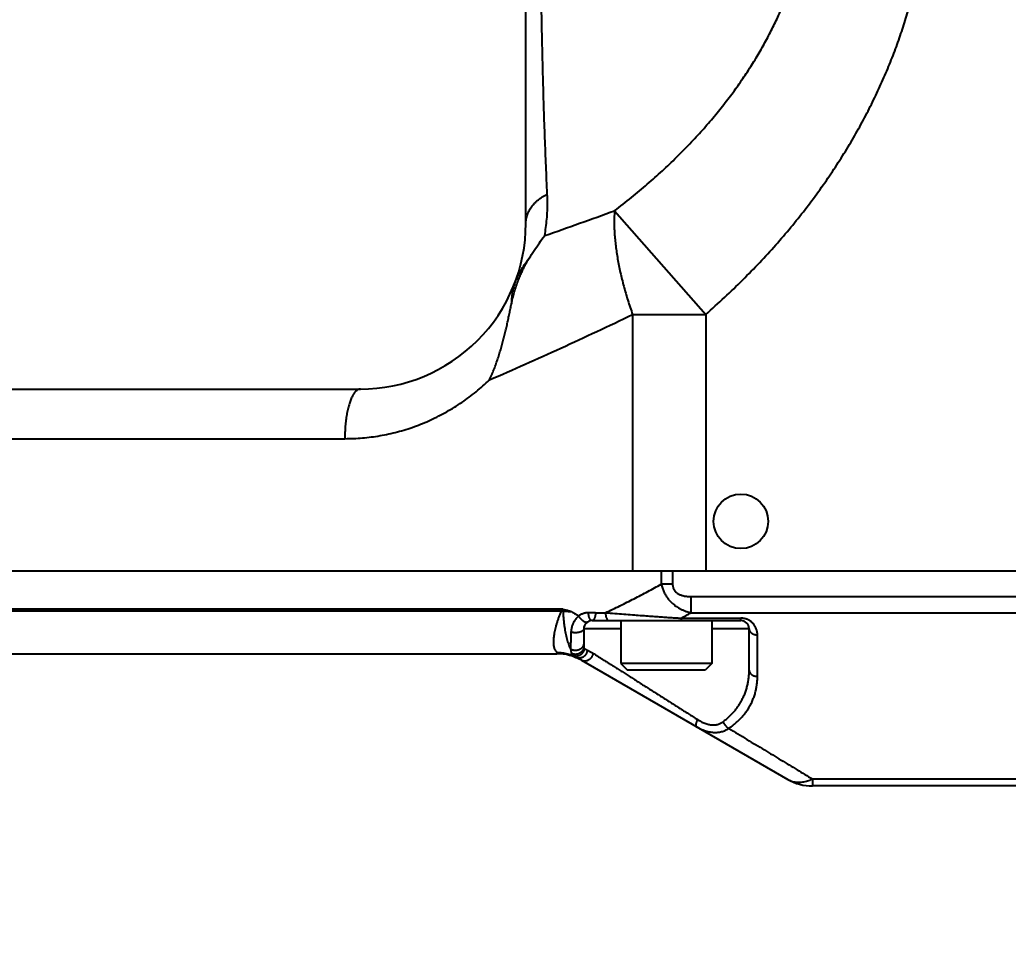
# Model space of a CAD drawing. Extents: x 0 to 4205, y 0 to 2970.
# Drawn here: x 2179.4 to 2239.1, y 2125.7 to 2181.2 of the extents above; entities that cross this region are included whole.
import ezdxf

# ---------------------------------------------------------------- set-up
doc = ezdxf.new("R2010")
doc.units = 0
doc.header["$LTSCALE"] = 231.275
doc.header["$PDMODE"] = 3
doc.header["$PDSIZE"] = 0.3125
doc.layers.get('0').update_dxf_attribs({"linetype": 'CONTINUOUS'})
doc.layers.get('Defpoints').update_dxf_attribs({"linetype": 'CONTINUOUS'})
doc.layers.add('5_ALL_CURVE', color=7, linetype='CONTINUOUS')
doc.layers.add('95_ALL_DIM', color=7, linetype='CONTINUOUS')
doc.styles.get("Standard").update_dxf_attribs({"font": 'txt', "width": 0.8})
doc.dimstyles.new('DIMSTYLE_2', dxfattribs={"dimtxt": 20, "dimasz": 7.5, "dimexe": 0.18, "dimexo": 0.0625, "dimgap": 0.09, "dimtad": 1, "dimdec": 3, "dimdsep": 46, "dimtxsty": 'Standard', "dimblk": 'OPEN', "dimblk1": 'OPEN', "dimblk2": 'OPEN', "dimcen": 0.09, "dimadec": 0, "dimazin": 0, "dimtp": 0.5, "dimtm": 0.5, "dimtfac": 1, "dimtdec": 3, "dimtofl": 0, "dimtmove": 0, "dimatfit": 3, "dimldrblk": 'OPEN', "dimfxl": 1, "dimtolj": 1, "dimarcsym": 0})

# ---------------------------------------------------------------- blocks, each defined once
blk = doc.blocks.new('_OPEN')
at = {"color": 0, "linetype": 'ByBlock'}
for p, q in [((0, 0), (-1, 0.2333)), ((-1, -0.2333), (0, 0)), ((-1, 0), (0, 0))]:
    blk.add_line(p, q, dxfattribs=at)
blk = doc.blocks.new('*D5')
at = {"layer": '95_ALL_DIM', "color": 0, "lineweight": -2, "transparency": 16777216}
for p, q in [((2069.402, 2190.38), (2100.434, 2190.38)), ((2912.138, 2116.292), (2877.554, 2122.39))]:
    blk.add_line(p, q, dxfattribs=at)
blk.add_arc((2491.968, 2190.38), 391.714, 181.09704, 348.90296, dxfattribs=at)
at = {"layer": 'Defpoints', "color": 0, "transparency": 16777216}
for p in [(2055.254, 2190.38), (2069.34, 2190.38), (2912.2, 2116.281), (3077.929, 2087.059), (2647.118, 1830.701)]:
    blk.add_point(p, dxfattribs=at)
at = {"layer": '95_ALL_DIM', "color": 0, "lineweight": -2, "transparency": 16777216, "xscale": 7.5, "yscale": 7.5, "zscale": 7.5}
for p, rotation in [((2100.254, 2190.38), 90.54851822042205), ((2877.731, 2122.359), 79.45148177957547)]:
    blk.add_blockref('_OPEN', p, dxfattribs=dict(at, rotation=rotation))
at = {"layer": '95_ALL_DIM', "color": 0, "transparency": 16777216, "insert": (2375.002, 1827.122), "char_height": 20, "attachment_point": 5, "rotation": 342.15181}
blk.add_mtext('\\A1;+170°', dxfattribs=at)
blk = doc.blocks.new('*D6')
at = {"layer": '95_ALL_DIM', "color": 0, "lineweight": -2, "transparency": 16777216}
for p, q in [((1983.333, 2190.38), (2013.323, 2190.38)), ((2995.124, 2190.379), (2970.612, 2190.379))]:
    blk.add_line(p, q, dxfattribs=at)
blk.add_arc((2491.968, 2190.38), 478.825, 180.89745, 359.10247, dxfattribs=at)
at = {"layer": 'Defpoints', "color": 0, "transparency": 16777216}
for p in [(1968.143, 2190.38), (1983.27, 2190.38), (2995.186, 2190.379), (3015.793, 2190.379), (2731.38, 1775.705)]:
    blk.add_point(p, dxfattribs=at)
at = {"layer": '95_ALL_DIM', "color": 0, "lineweight": -2, "transparency": 16777216, "xscale": 7.5, "yscale": 7.5, "zscale": 7.5}
for p, rotation in [((2013.143, 2190.38), 90.44872673715903), ((2970.792, 2190.379), 89.55119192681701)]:
    blk.add_blockref('_OPEN', p, dxfattribs=dict(at, rotation=rotation))
at = {"layer": '95_ALL_DIM', "color": 0, "transparency": 16777216, "insert": (2335.911, 1748.386), "char_height": 20, "attachment_point": 5, "rotation": 340.55319}
blk.add_mtext('\\A1;+180° *3', dxfattribs=at)

msp = doc.modelspace()

# ---------------------------------------------------------------- linework, layer by layer
for p, q in [((2209.9681, 2168.8795), (2209.9681, 2211.8795)), ((2215.3354, 2169.6636), (2220.8396, 2163.386)), ((2216.4231, 2163.386), (2216.4231, 2147.8795)), ((2216.4231, 2163.386), (2220.8396, 2163.386)), ((2220.8396, 2163.386), (2220.8396, 2147.8795)), ((2155.2722, 2158.8795), (2199.9681, 2158.8795)), ((2143.7001, 2155.8795), (2199.0271, 2155.8795)), ((2110.9681, 2147.8795), (2327.4681, 2147.8795)), ((2219.9407, 2146.335), (2219.9407, 2145.3583)), ((2219.9407, 2146.335), (2250.01, 2146.335)), ((2212.0879, 2145.5743), (2159.4455, 2145.5743)), ((2212.0927, 2145.49), (2159.4458, 2145.49)), ((2212.0957, 2145.451), (2159.4459, 2145.451)), ((2214.1801, 2145.3534), (2213.7575, 2145.3534)), ((2214.1801, 2145.3534), (2214.7819, 2145.3534)), ((2219.3582, 2145.0252), (2219.3582, 2144.8795)), ((2219.3582, 2145.0252), (2222.9681, 2145.0252)), ((2219.9407, 2145.3583), (2250.01, 2145.3583)), ((2213.9681, 2144.8795), (2222.9681, 2144.8795)), ((2215.7181, 2144.8795), (2215.7181, 2142.2795)), ((2221.2181, 2144.8795), (2221.2181, 2142.2795)), ((2213.4681, 2144.3795), (2213.4681, 2143.3189)), ((2215.7181, 2144.3795), (2213.4681, 2144.3795)), ((2223.4681, 2144.3795), (2221.2181, 2144.3795)), ((2223.4681, 2141.8898), (2223.4681, 2144.3795)), ((2223.9681, 2141.508), (2223.9681, 2144.0173)), ((2111.6181, 2142.8795), (2211.8331, 2142.8795)), ((2213.3331, 2142.4776), (2225.7972, 2135.2815)), ((2215.7181, 2142.2795), (2216.1181, 2141.8795)), ((2221.2181, 2142.2795), (2215.7181, 2142.2795)), ((2221.2181, 2142.2795), (2220.8181, 2141.8795)), ((2220.818, 2141.8795), (2216.1181, 2141.8795)), ((2227.2972, 2135.2976), (2227.2972, 2134.8795)), ((2320.6303, 2134.8795), (2227.2972, 2134.8795)), ((2320.6303, 2135.2976), (2227.2973, 2135.2976))]:
    msp.add_line(p, q)
msp.add_circle((2222.9681, 2150.8795), 1.65)
for centre, radius, start, end in [((2199.9681, 2168.8795), 10, 269.999978, 0.000025), ((2213.9681, 2144.3795), 0.5, 90, 179.999889), ((2222.9681, 2144.3795), 0.5, 0.00022, 90), ((2211.8331, 2139.8795), 3, 60.000117, 89.999999), ((2227.2972, 2137.8795), 3, 240, 270)]:
    msp.add_arc(centre, radius, start, end)
for points, start_tangent, end_tangent in [([(2220.8396, 2163.386), (2221.988, 2164.4251), (2223.076, 2165.4739), (2224.1048, 2166.5309), (2225.076, 2167.5948), (2225.991, 2168.6646), (2226.8511, 2169.7392), (2227.6577, 2170.8176), (2228.4119, 2171.8988), (2229.115, 2172.9817), (2229.7682, 2174.0654), (2230.3722, 2175.1485), (2230.9278, 2176.2293), (2231.436, 2177.306), (2231.8981, 2178.3778), (2232.3154, 2179.444), (2232.6894, 2180.5044), (2233.0217, 2181.5592), (2233.3137, 2182.6091), (2233.5665, 2183.6546), (2233.7813, 2184.6962), (2233.9589, 2185.7344), (2234.1001, 2186.7697), (2234.2055, 2187.8027), (2234.2755, 2188.8341), (2234.3104, 2189.8645), (2234.3104, 2190.8946), (2234.2755, 2191.925), (2234.2055, 2192.9564), (2234.1001, 2193.9894), (2233.9589, 2195.0247), (2233.7813, 2196.0628), (2233.5665, 2197.1044), (2233.3137, 2198.15), (2233.0217, 2199.1998), (2232.6894, 2200.2547), (2232.3154, 2201.3151), (2231.8981, 2202.3813), (2231.436, 2203.453), (2230.9278, 2204.5298), (2230.3722, 2205.6105), (2229.7682, 2206.6936), (2229.115, 2207.7774), (2228.4119, 2208.8603), (2227.6577, 2209.9414), (2226.8511, 2211.0198), (2225.991, 2212.0945), (2225.076, 2213.1643), (2224.1048, 2214.2282), (2223.076, 2215.2852), (2221.988, 2216.3339), (2220.8396, 2217.3731)], (0.7519043, 0.6592722), (-0.7519043, 0.6592722)), ([(2215.3354, 2169.6636), (2216.3503, 2170.4611), (2217.3118, 2171.2659), (2218.2209, 2172.0771), (2219.0792, 2172.8935), (2219.8878, 2173.7146), (2220.6479, 2174.5393), (2221.3607, 2175.3669), (2222.0273, 2176.1966), (2222.6486, 2177.0277), (2223.2258, 2177.8594), (2223.7596, 2178.6906), (2224.2506, 2179.52), (2224.6997, 2180.3464), (2225.108, 2181.1689), (2225.4768, 2181.9871), (2225.8074, 2182.8009), (2226.101, 2183.6105), (2226.359, 2184.4162), (2226.5824, 2185.2186), (2226.7723, 2186.0179), (2226.9292, 2186.8146), (2227.054, 2187.6092), (2227.1471, 2188.402), (2227.209, 2189.1935), (2227.2399, 2189.9843), (2227.2399, 2190.7748), (2227.209, 2191.5656), (2227.1471, 2192.3571), (2227.054, 2193.1499), (2226.9292, 2193.9444), (2226.7723, 2194.7411), (2226.5824, 2195.5405), (2226.359, 2196.3429), (2226.101, 2197.1486), (2225.8074, 2197.9581), (2225.4768, 2198.7719), (2225.108, 2199.5902), (2224.6997, 2200.4127), (2224.2506, 2201.239), (2223.7596, 2202.0684), (2223.2258, 2202.8997), (2222.6486, 2203.7314), (2222.0273, 2204.5624), (2221.3607, 2205.3921), (2220.6479, 2206.2198), (2219.8878, 2207.0445), (2219.0792, 2207.8655), (2218.2209, 2208.682), (2217.3118, 2209.4931), (2216.3503, 2210.298), (2215.3354, 2211.0955)], (0.7956124, 0.605806), (-0.7956124, 0.605806)), ([(2211.2666, 2170.6712), (2211.2278, 2171.51), (2211.1911, 2172.3556), (2211.1566, 2173.2067), (2211.1242, 2174.0622), (2211.0939, 2174.9213), (2211.0655, 2175.783), (2211.0392, 2176.6468), (2211.0147, 2177.5119), (2210.992, 2178.3777), (2210.9712, 2179.2435), (2210.9521, 2180.1087), (2210.9348, 2180.9728), (2210.9191, 2181.8353), (2210.9051, 2182.696), (2210.8926, 2183.555), (2210.8817, 2184.4123), (2210.8724, 2185.268), (2210.8645, 2186.1222), (2210.8581, 2186.9753), (2210.8531, 2187.8273), (2210.8496, 2188.6785), (2210.8475, 2189.5291), (2210.8468, 2190.3795), (2210.8475, 2191.2299), (2210.8496, 2192.0806), (2210.8531, 2192.9318), (2210.8581, 2193.7838), (2210.8645, 2194.6368), (2210.8724, 2195.4911), (2210.8817, 2196.3468), (2210.8926, 2197.2041), (2210.9051, 2198.0631), (2210.9191, 2198.9238), (2210.9348, 2199.7863), (2210.9521, 2200.6503), (2210.9712, 2201.5155), (2210.992, 2202.3813), (2211.0147, 2203.2471), (2211.0392, 2204.1123), (2211.0655, 2204.9761), (2211.0939, 2205.8378), (2211.1242, 2206.6968), (2211.1566, 2207.5523), (2211.1911, 2208.4034), (2211.2278, 2209.249), (2211.2666, 2210.0879)], (-0.0478096, 0.9988565), (0.0478096, 0.9988565)), ([(2209.9681, 2168.8795), (2209.9743, 2169.0198), (2209.993, 2169.1595), (2210.0241, 2169.298), (2210.0674, 2169.4347), (2210.1228, 2169.5692), (2210.19, 2169.7007), (2210.2688, 2169.8289), (2210.3589, 2169.9531), (2210.4598, 2170.0729), (2210.5711, 2170.1877), (2210.6924, 2170.297), (2210.8231, 2170.4004), (2210.9628, 2170.4975), (2211.1109, 2170.5879), (2211.2666, 2170.6712)], (0, 1), (0.8946656, 0.4467365)), ([(2211.107, 2168.1557), (2211.1835, 2168.6521), (2211.2379, 2169.1528), (2211.27, 2169.6568), (2211.2796, 2170.1632), (2211.2666, 2170.6712)], (0.1743169, 0.9846896), (-0.0478085, 0.9988565)), ([(2211.107, 2168.1557), (2213.2181, 2168.9014), (2215.3354, 2169.6636)], (0.9439637, 0.3300493), (0.9399571, 0.3412926)), ([(2215.3354, 2169.6636), (2215.3166, 2169.3394), (2215.3097, 2169.0025), (2215.3147, 2168.6535), (2215.3316, 2168.2931), (2215.3603, 2167.9222), (2215.4008, 2167.5415), (2215.4531, 2167.1518), (2215.5169, 2166.7541), (2215.5921, 2166.3491), (2215.6787, 2165.9378), (2215.7764, 2165.5209), (2215.8849, 2165.0995), (2216.0042, 2164.6743), (2216.1338, 2164.2464), (2216.2736, 2163.8167), (2216.4231, 2163.386)], (-0.0775114, -0.9969915), (0.3376064, -0.9412874)), ([(2210.1713, 2166.7831), (2210.473, 2167.2524), (2210.7852, 2167.7102), (2211.107, 2168.1557)], (0.5289634, 0.8486446), (0.5963252, 0.802743)), ([(2209.1015, 2164.0402), (2209.1943, 2164.445), (2209.3012, 2164.8321), (2209.4178, 2165.1922), (2209.5379, 2165.5163), (2209.6558, 2165.8001), (2209.7692, 2166.0479), (2209.8772, 2166.2652), (2209.9798, 2166.457), (2210.0775, 2166.6281), (2210.1713, 2166.7831)], (0.2018808, 0.9794101), (0.5289634, 0.8486446)), ([(2209.2959, 2165.2753), (2209.3912, 2165.5058), (2209.4973, 2165.7322), (2209.6136, 2165.9539), (2209.7397, 2166.1701), (2209.875, 2166.3806), (2210.0191, 2166.585), (2210.1713, 2166.7831)], (0.3604368, 0.9327836), (0.6254856, 0.7802357)), ([(2209.2959, 2165.2753), (2209.243, 2165.1223), (2209.1992, 2164.9614), (2209.1641, 2164.7927), (2209.1373, 2164.6163), (2209.1184, 2164.432), (2209.1066, 2164.24), (2209.1015, 2164.0402)], (-0.3604113, -0.9327935), (-0.0097392, -0.9999526)), ([(2207.7637, 2159.4314), (2207.9004, 2159.7324), (2208.0277, 2160.037), (2208.146, 2160.3448), (2208.2559, 2160.6549), (2208.3583, 2160.9668), (2208.4536, 2161.2797), (2208.5426, 2161.593), (2208.6258, 2161.9061), (2208.704, 2162.2183), (2208.7777, 2162.5291), (2208.8476, 2162.8377), (2208.9144, 2163.1436), (2208.9785, 2163.4464), (2209.0407, 2163.7454), (2209.1015, 2164.0402)], (0.4286215, 0.9034841), (0.2018808, 0.9794101)), ([(2207.7637, 2159.4314), (2209.9234, 2160.3807), (2212.0882, 2161.3579), (2214.2552, 2162.3605), (2216.4231, 2163.386)], (0.9175457, 0.3976304), (0.9022442, 0.4312255)), ([(2199.0271, 2155.8795), (2199.5597, 2155.8909), (2200.0923, 2155.9252), (2200.624, 2155.9824), (2201.1535, 2156.0625), (2201.6797, 2156.1654), (2202.2017, 2156.2909), (2202.7184, 2156.439), (2203.2288, 2156.6093), (2203.7319, 2156.8016), (2204.2266, 2157.0153), (2204.7118, 2157.2501), (2205.1865, 2157.5055), (2205.6497, 2157.7807), (2206.1007, 2158.0753), (2206.5385, 2158.3885), (2206.9621, 2158.7195), (2207.3707, 2159.0674), (2207.7637, 2159.4314)], (1, 0.0000008), (0.7192422, 0.6947594)), ([(2199.9681, 2158.8795), (2199.909, 2158.8736), (2199.8501, 2158.8559), (2199.7918, 2158.8264), (2199.7341, 2158.7853), (2199.6773, 2158.7327), (2199.6217, 2158.6689), (2199.5674, 2158.594), (2199.5148, 2158.5085), (2199.4639, 2158.4125), (2199.415, 2158.3066), (2199.3683, 2158.1911), (2199.324, 2158.0664), (2199.2822, 2157.9332), (2199.2431, 2157.7918), (2199.2068, 2157.6429), (2199.1736, 2157.487), (2199.1435, 2157.3248), (2199.1167, 2157.1569), (2199.0932, 2156.9839), (2199.0732, 2156.8066), (2199.0567, 2156.6256), (2199.0438, 2156.4417), (2199.0346, 2156.2555), (2199.029, 2156.0679), (2199.0271, 2155.8795)], (-1, 0), (0, -1)), ([(2218.1485, 2147.8795), (2218.1535, 2147.4804), (2218.1586, 2147.0813)], (0.0127142, -0.9999192), (0.0127121, -0.9999192)), ([(2218.8291, 2147.8795), (2218.8341, 2147.4804), (2218.8391, 2147.0813)], (0.0125919, -0.9999207), (0.0125899, -0.9999207)), ([(2214.7819, 2145.3534), (2215.6551, 2145.7744), (2216.5088, 2146.2028), (2217.3432, 2146.6385), (2218.1586, 2147.0813)], (0.9041195, 0.4272797), (0.87485, 0.4843939)), ([(2218.1586, 2147.0813), (2218.1872, 2146.9612), (2218.2218, 2146.8451), (2218.2619, 2146.733), (2218.3076, 2146.6249), (2218.3585, 2146.5208), (2218.4145, 2146.4205), (2218.4758, 2146.3239), (2218.5429, 2146.23), (2218.6168, 2146.1379), (2218.6987, 2146.047), (2218.7898, 2145.957), (2218.8916, 2145.8679), (2219.0051, 2145.7804), (2219.1306, 2145.6957), (2219.268, 2145.6153), (2219.4174, 2145.5403), (2219.5791, 2145.4718), (2219.7535, 2145.4107), (2219.9407, 2145.3583)], (0.2054286, -0.9786721), (0.9708726, -0.2395964)), ([(2218.8391, 2147.0813), (2218.7215, 2147.08), (2218.6046, 2147.0793), (2218.4892, 2147.079), (2218.3759, 2147.0793), (2218.2655, 2147.08), (2218.1586, 2147.0813)], (-0.9999212, -0.0125558), (-0.9999008, 0.0140885)), ([(2218.8391, 2147.0813), (2218.8426, 2147.0154), (2218.8513, 2146.9527), (2218.8649, 2146.8932), (2218.8835, 2146.8368), (2218.9067, 2146.7835), (2218.9345, 2146.7333), (2218.9668, 2146.6859), (2219.004, 2146.641), (2219.0468, 2146.598), (2219.0959, 2146.557), (2219.1521, 2146.5177), (2219.2167, 2146.4806), (2219.2904, 2146.446), (2219.3736, 2146.4148), (2219.4666, 2146.3878), (2219.5694, 2146.3657), (2219.6824, 2146.3491), (2219.8062, 2146.3386), (2219.9407, 2146.335)], (0.0125986, -0.9999206), (1, 0.0000052)), ([(2212.0957, 2145.451), (2212.0191, 2145.2575), (2211.9489, 2145.0674), (2211.8854, 2144.8815), (2211.8289, 2144.7009), (2211.7795, 2144.5262), (2211.7374, 2144.3583), (2211.7026, 2144.1979), (2211.6752, 2144.0455), (2211.6549, 2143.9015), (2211.6418, 2143.7664), (2211.6358, 2143.6404), (2211.6365, 2143.5238), (2211.6439, 2143.4167), (2211.6578, 2143.3193), (2211.6779, 2143.2316), (2211.704, 2143.1537), (2211.7359, 2143.0855), (2211.7735, 2143.0271), (2211.8164, 2142.9784), (2211.8646, 2142.9395)], (-0.3785252, -0.925591), (0.829938, -0.5578557)), ([(2212.0927, 2145.49), (2212.0905, 2145.5178), (2212.0889, 2145.546), (2212.0879, 2145.5743)], (-0.0923221, 0.9957292), (-0.0214481, 0.99977)), ([(2212.2281, 2145.5554), (2212.1818, 2145.5661), (2212.1351, 2145.5722), (2212.0879, 2145.5743)], (-0.9615104, 0.2747684), (-1, -0.0000817)), ([(2212.2143, 2145.4805), (2212.1743, 2145.4859), (2212.1338, 2145.489), (2212.0927, 2145.49)], (-0.9865649, 0.1633696), (-1, -0.0000213)), ([(2212.0927, 2145.49), (2212.0943, 2145.4705), (2212.0957, 2145.451)], (0.092324, -0.995729), (0.0589866, -0.9982588)), ([(2212.2171, 2145.4422), (2212.1567, 2145.4466), (2212.0957, 2145.451)], (-0.9973151, 0.0732291), (-0.9975376, 0.070134)), ([(2212.2143, 2145.4805), (2212.2183, 2145.5053), (2212.2229, 2145.5303), (2212.2281, 2145.5554)], (0.1499139, 0.9886991), (0.212203, 0.9772256)), ([(2212.7485, 2145.4057), (2212.5689, 2145.4309), (2212.3908, 2145.4558), (2212.2143, 2145.4805)], (-0.9903531, 0.1385667), (-0.9903695, 0.1384493)), ([(2212.2143, 2145.4805), (2212.2159, 2145.4614), (2212.2171, 2145.4422)], (0.0917575, -0.9957814), (0.0563712, -0.9984099)), ([(2212.7485, 2145.4057), (2212.4802, 2145.4241), (2212.2171, 2145.4422)], (-0.9976785, 0.0681007), (-0.9976138, 0.0690411)), ([(2212.2171, 2145.4422), (2212.2273, 2145.2256), (2212.2425, 2145.0125), (2212.2626, 2144.804), (2212.2874, 2144.6012), (2212.3165, 2144.4049), (2212.3499, 2144.2161), (2212.3873, 2144.0355), (2212.4283, 2143.8637), (2212.4727, 2143.7012), (2212.5202, 2143.5486), (2212.5706, 2143.4062), (2212.6235, 2143.2741), (2212.6788, 2143.1526)], (0.0351073, -0.9993835), (0.43666, -0.8996266)), ([(2212.7486, 2145.4057), (2212.5741, 2145.456), (2212.4007, 2145.506), (2212.2281, 2145.5554)], (-0.9607689, 0.2773502), (-0.9615787, 0.2745295)), ([(2213.1671, 2145.1588), (2213.0966, 2145.0933), (2213.0297, 2145.0213), (2212.9674, 2144.9434), (2212.9103, 2144.8602), (2212.8589, 2144.7723), (2212.8139, 2144.6801), (2212.7755, 2144.5844), (2212.7442, 2144.4857), (2212.7205, 2144.385), (2212.7045, 2144.2834), (2212.6965, 2144.1817)], (-0.7572529, -0.6531218), (-0.039885, -0.9992043)), ([(2212.7486, 2145.4057), (2212.9587, 2145.2818), (2213.1671, 2145.1588)], (0.8613059, -0.5080868), (0.8613068, -0.5080853)), ([(2213.7575, 2145.3534), (2213.6781, 2145.3502), (2213.5991, 2145.3406), (2213.5211, 2145.3248), (2213.4449, 2145.3028), (2213.3708, 2145.2749), (2213.2995, 2145.2414), (2213.2315, 2145.2026), (2213.1671, 2145.1588)], (-1, -0.0000047), (-0.8044262, -0.5940526)), ([(2213.6718, 2144.7823), (2213.6544, 2144.7729), (2213.634, 2144.768), (2213.6108, 2144.7677), (2213.585, 2144.7719), (2213.5569, 2144.7806), (2213.5268, 2144.7938), (2213.4951, 2144.8112), (2213.4621, 2144.8327), (2213.4281, 2144.8581), (2213.3936, 2144.887), (2213.3588, 2144.9191), (2213.3243, 2144.9542), (2213.2903, 2144.9918), (2213.2572, 2145.0315), (2213.2254, 2145.0729), (2213.1953, 2145.1155), (2213.1671, 2145.1588)], (-0.8054802, -0.5926227), (-0.527883, 0.8493171)), ([(2213.9681, 2144.8795), (2213.9468, 2144.8821), (2213.9257, 2144.8897), (2213.905, 2144.9024), (2213.885, 2144.92), (2213.8659, 2144.9422), (2213.8478, 2144.969), (2213.8309, 2144.9999), (2213.8154, 2145.0347), (2213.8015, 2145.0731), (2213.7893, 2145.1146), (2213.7789, 2145.1588), (2213.7705, 2145.2052), (2213.7641, 2145.2535), (2213.7597, 2145.303), (2213.7575, 2145.3534)], (-1, 0), (-0.0220925, 0.9997559)), ([(2214.1801, 2145.3534), (2214.1798, 2145.3466), (2214.1796, 2145.3392), (2214.1794, 2145.3311), (2214.179, 2145.3223), (2214.1785, 2145.3126), (2214.1778, 2145.3021), (2214.177, 2145.2907), (2214.176, 2145.2782), (2214.1747, 2145.2646), (2214.1731, 2145.2497), (2214.1711, 2145.2335), (2214.1687, 2145.2159), (2214.1656, 2145.1968), (2214.1619, 2145.176), (2214.1574, 2145.1536), (2214.1518, 2145.1295), (2214.145, 2145.1038), (2214.1367, 2145.0764), (2214.1267, 2145.0478), (2214.1145, 2145.018), (2214.0997, 2144.9879), (2214.082, 2144.9582), (2214.0619, 2144.9314), (2214.04, 2144.9094), (2214.0168, 2144.893), (2213.9927, 2144.8829), (2213.9681, 2144.8795)], (-0.0549006, -0.9984918), (-1, 0.0000041)), ([(2214.7819, 2145.3534), (2214.7841, 2145.303), (2214.7885, 2145.2535), (2214.795, 2145.2052), (2214.8036, 2145.1588), (2214.8142, 2145.1146), (2214.8266, 2145.0731), (2214.8408, 2145.0347), (2214.8565, 2144.9999), (2214.8737, 2144.969), (2214.8921, 2144.9422), (2214.9116, 2144.92), (2214.932, 2144.9024), (2214.953, 2144.8897), (2214.9745, 2144.8821), (2214.9962, 2144.8795)], (0.0224864, -0.9997471), (1, -0.0000002)), ([(2214.7819, 2145.3534), (2215.349, 2145.3098), (2215.8927, 2145.2686), (2216.4069, 2145.2301), (2216.8878, 2145.1947), (2217.3353, 2145.1623), (2217.749, 2145.1328), (2218.1296, 2145.1063), (2218.4798, 2145.0824), (2218.7987, 2145.0611), (2219.0896, 2145.0422), (2219.3582, 2145.0252)], (0.997037, -0.0769235), (0.9980638, -0.0621978)), ([(2219.3582, 2145.0252), (2219.6507, 2145.1913), (2219.9407, 2145.3583)], (0.8710437, 0.4912055), (0.865153, 0.5015081)), ([(2222.9681, 2144.8795), (2222.9677, 2144.8888), (2222.968, 2144.9005), (2222.9681, 2144.917), (2222.9681, 2144.9379), (2222.9681, 2144.963), (2222.9681, 2144.9922), (2222.9681, 2145.0252)], (-1, 0), (-0.0001557, 1)), ([(2223.9681, 2144.0173), (2223.9633, 2144.1158), (2223.9493, 2144.2115), (2223.9269, 2144.3037), (2223.8966, 2144.3916), (2223.8592, 2144.4747), (2223.8158, 2144.552), (2223.7674, 2144.623), (2223.715, 2144.6874), (2223.6595, 2144.7454), (2223.6016, 2144.7971), (2223.5419, 2144.8427), (2223.4811, 2144.8825), (2223.4198, 2144.9165), (2223.3586, 2144.9452), (2223.2982, 2144.9687), (2223.2389, 2144.9875), (2223.1813, 2145.002), (2223.1254, 2145.0126), (2223.0713, 2145.0198), (2223.019, 2145.0239), (2222.9681, 2145.0252)], (0.0000064, 1), (-1, -0.0000079)), ([(2212.6965, 2144.1817), (2212.691, 2144.0366), (2212.6864, 2143.8986), (2212.6827, 2143.768), (2212.6799, 2143.6452), (2212.6779, 2143.5304), (2212.6768, 2143.4235), (2212.6766, 2143.3249), (2212.6773, 2143.2346), (2212.6788, 2143.1526)], (-0.0398827, -0.9992044), (0.0251384, -0.999684)), ([(2213.4681, 2144.3795), (2213.4655, 2144.3555), (2213.4577, 2144.3317), (2213.4448, 2144.3085), (2213.4269, 2144.2859), (2213.4043, 2144.2644), (2213.3771, 2144.244), (2213.3456, 2144.2251), (2213.3102, 2144.2078), (2213.2713, 2144.1922), (2213.2292, 2144.1786), (2213.1843, 2144.1671), (2213.1372, 2144.1578), (2213.0884, 2144.1509), (2213.0382, 2144.1463), (2212.9874, 2144.1441), (2212.9364, 2144.1444), (2212.8856, 2144.1472), (2212.8358, 2144.1524), (2212.7873, 2144.1599), (2212.7407, 2144.1697), (2212.6965, 2144.1817)], (-0.0000008, -1), (-0.9565613, 0.2915311)), ([(2223.4681, 2144.3795), (2223.4708, 2144.3417), (2223.479, 2144.3042), (2223.4925, 2144.2676), (2223.5113, 2144.2322), (2223.5351, 2144.1984), (2223.5636, 2144.1666), (2223.5965, 2144.1372), (2223.6335, 2144.1104), (2223.6742, 2144.0865), (2223.7181, 2144.0659), (2223.7647, 2144.0486), (2223.8136, 2144.0351), (2223.8641, 2144.0252), (2223.9158, 2144.0193), (2223.9681, 2144.0173)], (0, -1), (1, 0)), ([(2213.4681, 2143.5134), (2213.4654, 2143.4674), (2213.4573, 2143.4219), (2213.4439, 2143.3774), (2213.4253, 2143.3344), (2213.4018, 2143.2933), (2213.3735, 2143.2546), (2213.3409, 2143.2187), (2213.3042, 2143.186), (2213.2639, 2143.1568), (2213.2204, 2143.1315), (2213.1742, 2143.1104), (2213.1257, 2143.0936), (2213.0755, 2143.0814), (2213.0241, 2143.0739), (2212.9721, 2143.0711), (2212.9201, 2143.0731), (2212.8686, 2143.0799), (2212.8182, 2143.0914), (2212.7694, 2143.1075), (2212.7228, 2143.128), (2212.6788, 2143.1526)], (-0.0000005, -1), (-0.8470481, 0.5315162)), ([(2213.4681, 2143.3189), (2213.4656, 2143.2709), (2213.4582, 2143.2235), (2213.4459, 2143.1769), (2213.4289, 2143.1318), (2213.4072, 2143.0886), (2213.3813, 2143.0476), (2213.3512, 2143.0093), (2213.3174, 2142.9741), (2213.28, 2142.9423), (2213.2396, 2142.9143), (2213.1965, 2142.8903), (2213.1511, 2142.8705), (2213.1038, 2142.8552), (2213.0553, 2142.8445), (2213.0059, 2142.8385), (2212.9561, 2142.8372), (2212.9064, 2142.8408), (2212.8573, 2142.8491), (2212.8093, 2142.862), (2212.7629, 2142.8795), (2212.7186, 2142.9013)], (0, -1), (-0.8744382, 0.485137)), ([(2213.4932, 2143.2149), (2213.49, 2143.1635), (2213.4816, 2143.1127), (2213.4679, 2143.063), (2213.4492, 2143.0149), (2213.4257, 2142.9689), (2213.3975, 2142.9255), (2213.3651, 2142.8853), (2213.3287, 2142.8486), (2213.2888, 2142.8158), (2213.2457, 2142.7872), (2213.2, 2142.7632), (2213.152, 2142.7441), (2213.1024, 2142.73), (2213.0517, 2142.7211), (2213.0003, 2142.7174), (2212.949, 2142.7191), (2212.8981, 2142.7261), (2212.8482, 2142.7382), (2212.7999, 2142.7555)], (-0.0099143, -0.9999509), (-0.9226169, 0.3857176)), ([(2213.4681, 2143.3189), (2213.4697, 2143.2833), (2213.4745, 2143.2542), (2213.4823, 2143.2314), (2213.4932, 2143.2149)], (0.0000017, -1), (0.6764713, -0.736469)), ([(2213.4932, 2143.2149), (2213.5034, 2143.2046), (2213.5154, 2143.1938), (2213.5296, 2143.1827), (2213.5461, 2143.1712), (2213.5653, 2143.1591), (2213.5877, 2143.1464), (2213.6137, 2143.1329), (2213.644, 2143.1181), (2213.6787, 2143.1017)], (0.6764986, -0.736444), (0.906217, -0.422813)), ([(2211.8646, 2142.9395), (2211.8815, 2142.9271), (2211.8936, 2142.9159), (2211.9007, 2142.906), (2211.902, 2142.8973), (2211.8971, 2142.8901), (2211.8849, 2142.8845), (2211.864, 2142.8808), (2211.8331, 2142.8795)], (0.8299275, -0.5578713), (-1, -0.0000029)), ([(2212.7999, 2142.7555), (2212.6508, 2142.8098), (2212.4983, 2142.8549), (2212.3429, 2142.8904), (2212.1851, 2142.9164), (2212.0255, 2142.9328), (2211.8646, 2142.9395)], (-0.9284859, 0.3713675), (-0.9999377, 0.0111639)), ([(2212.6788, 2143.1526), (2212.6873, 2143.0796), (2212.6968, 2143.0132), (2212.7072, 2142.9537), (2212.7186, 2142.9013)], (0.1047271, -0.994501), (0.2368889, -0.9715368)), ([(2212.7186, 2142.9013), (2212.7333, 2142.8529), (2212.7519, 2142.8125), (2212.7741, 2142.7801), (2212.7999, 2142.7555)], (0.236886, -0.9715375), (0.799446, -0.6007379)), ([(2212.7999, 2142.7555), (2212.8152, 2142.7434), (2212.8317, 2142.7312), (2212.8497, 2142.719), (2212.8694, 2142.7068), (2212.891, 2142.6944), (2212.9149, 2142.6819), (2212.9416, 2142.6691), (2212.9713, 2142.6557), (2213.0045, 2142.6414)], (0.7713529, -0.6364077), (0.9206119, -0.3904788)), ([(2213.6787, 2143.1017), (2213.6744, 2143.0507), (2213.6651, 2143.0003), (2213.6508, 2142.951), (2213.6318, 2142.9032), (2213.6082, 2142.8575), (2213.5803, 2142.8145), (2213.5484, 2142.7744), (2213.5128, 2142.7378), (2213.4739, 2142.7051), (2213.4321, 2142.6766), (2213.3878, 2142.6525), (2213.3416, 2142.6332), (2213.2938, 2142.6188), (2213.2451, 2142.6096), (2213.1959, 2142.6055), (2213.1467, 2142.6067), (2213.0981, 2142.6132), (2213.0505, 2142.6247), (2213.0045, 2142.6414)], (-0.0349643, -0.9993886), (-0.9206133, 0.3904755)), ([(2214.0272, 2142.9106), (2214.0189, 2142.8616), (2214.0062, 2142.8131), (2213.9891, 2142.7657), (2213.9678, 2142.7197), (2213.9425, 2142.6756), (2213.9136, 2142.634), (2213.8812, 2142.5953), (2213.8458, 2142.5598), (2213.8076, 2142.5279), (2213.7672, 2142.5), (2213.7248, 2142.4762), (2213.681, 2142.457), (2213.6362, 2142.4424), (2213.5908, 2142.4327), (2213.5454, 2142.4279), (2213.5003, 2142.428), (2213.4561, 2142.4332), (2213.4132, 2142.4432), (2213.3721, 2142.4581), (2213.3331, 2142.4776)], (-0.1210111, -0.9926512), (-0.8660254, 0.5)), ([(2213.6787, 2143.1017), (2213.739, 2143.0727), (2213.8049, 2143.0392), (2213.8754, 2143.0011), (2213.9497, 2142.9583), (2214.0272, 2142.9106)], (0.906222, -0.4228022), (0.8441485, -0.5361094)), ([(2214.0272, 2142.9106), (2214.1524, 2142.8311), (2214.2904, 2142.7434), (2214.4413, 2142.6476), (2214.6049, 2142.5437), (2214.7812, 2142.4318), (2214.9701, 2142.3118), (2215.1714, 2142.184), (2215.3847, 2142.0485), (2215.6095, 2141.9057), (2215.8455, 2141.7559), (2216.0919, 2141.5994), (2216.3481, 2141.4367), (2216.6132, 2141.2683), (2216.8862, 2141.0949), (2217.1662, 2140.9171), (2217.452, 2140.7356), (2217.7424, 2140.5512), (2218.0361, 2140.3647), (2218.3317, 2140.1769), (2218.628, 2139.9887), (2218.9236, 2139.801), (2219.217, 2139.6146), (2219.5071, 2139.4304), (2219.7924, 2139.2492), (2220.0719, 2139.0717), (2220.3444, 2138.8987)], (0.8441503, -0.5361066), (0.8441499, -0.5361072)), ([(2221.8946, 2138.769), (2222.0718, 2138.9077), (2222.242, 2139.0563), (2222.4045, 2139.2148), (2222.5587, 2139.3835), (2222.7037, 2139.5625), (2222.8387, 2139.7518), (2222.9628, 2139.9513), (2223.0753, 2140.1611), (2223.1754, 2140.381), (2223.262, 2140.6107), (2223.3345, 2140.8498), (2223.3921, 2141.098), (2223.4339, 2141.3545), (2223.4595, 2141.6187), (2223.4681, 2141.8898)], (0.8030774, 0.5958748), (0.0000004, 1)), ([(2222.2373, 2138.3626), (2222.4322, 2138.5024), (2222.6194, 2138.6521), (2222.7982, 2138.8119), (2222.9677, 2138.982), (2223.1272, 2139.1624), (2223.2757, 2139.3531), (2223.4123, 2139.5542), (2223.5361, 2139.7657), (2223.6461, 2139.9873), (2223.7414, 2140.2188), (2223.8212, 2140.4598), (2223.8845, 2140.7099), (2223.9305, 2140.9685), (2223.9586, 2141.2348), (2223.9681, 2141.508)], (0.8269854, 0.5622234), (0.0000006, 1)), ([(2223.4681, 2141.8898), (2223.4708, 2141.8499), (2223.479, 2141.8105), (2223.4925, 2141.7719), (2223.5113, 2141.7345), (2223.5351, 2141.6989), (2223.5636, 2141.6654), (2223.5965, 2141.6344), (2223.6335, 2141.6061), (2223.6742, 2141.581), (2223.7181, 2141.5592), (2223.7647, 2141.541), (2223.8136, 2141.5267), (2223.8641, 2141.5164), (2223.9158, 2141.5101), (2223.9681, 2141.508)], (0, -1), (1, 0)), ([(2220.3444, 2138.8987), (2220.3238, 2138.8552), (2220.3052, 2138.8122), (2220.2888, 2138.77), (2220.2747, 2138.7291), (2220.2632, 2138.6898), (2220.2543, 2138.6525), (2220.2481, 2138.6177), (2220.2446, 2138.5856), (2220.244, 2138.5565), (2220.2462, 2138.5308), (2220.2511, 2138.5086), (2220.2588, 2138.4903), (2220.2691, 2138.4759), (2220.282, 2138.4656)], (-0.4443763, -0.8958402), (0.8660254, -0.4999999)), ([(2220.282, 2138.4656), (2220.4471, 2138.3765), (2220.6069, 2138.302), (2220.7609, 2138.2416), (2220.9086, 2138.1944), (2221.05, 2138.1595), (2221.1859, 2138.1359), (2221.3168, 2138.1229), (2221.443, 2138.1198), (2221.5649, 2138.1262), (2221.6836, 2138.1419), (2221.7993, 2138.1668), (2221.9122, 2138.2011), (2222.0226, 2138.2448), (2222.1308, 2138.2985), (2222.2373, 2138.3626)], (0.8660247, -0.5000011), (0.8348023, 0.5505499)), ([(2220.3444, 2138.8987), (2220.4808, 2138.8172), (2220.6119, 2138.7487), (2220.7375, 2138.6927), (2220.8571, 2138.6485), (2220.971, 2138.6151), (2221.0797, 2138.5918), (2221.1838, 2138.5778), (2221.2835, 2138.5726), (2221.3792, 2138.5758), (2221.4718, 2138.5872), (2221.5614, 2138.6067), (2221.6483, 2138.6344), (2221.7326, 2138.6704), (2221.8146, 2138.7151), (2221.8946, 2138.769)], (0.8441502, -0.5361067), (0.8030847, 0.5958649)), ([(2221.8946, 2138.769), (2221.9129, 2138.7229), (2221.9347, 2138.6772), (2221.9596, 2138.6326), (2221.9875, 2138.5893), (2222.0181, 2138.548), (2222.051, 2138.509), (2222.0858, 2138.4728), (2222.1222, 2138.4397), (2222.1599, 2138.4101), (2222.1984, 2138.3843), (2222.2373, 2138.3626)], (0.3368357, -0.9415634), (0.8932875, -0.4494858)), ([(2222.2373, 2138.3626), (2223.3342, 2137.6981), (2224.3868, 2137.0606), (2225.3969, 2136.4487), (2226.3664, 2135.8614), (2227.2973, 2135.2976)], (0.8553178, -0.5181037), (0.8553176, -0.518104)), ([(2225.7972, 2135.2815), (2225.9117, 2135.223), (2226.0323, 2135.1762), (2226.1584, 2135.1413), (2226.2895, 2135.1185), (2226.4251, 2135.1078), (2226.5645, 2135.1093), (2226.7072, 2135.123), (2226.8524, 2135.1488), (2226.9996, 2135.1866), (2227.1481, 2135.2363), (2227.2972, 2135.2976)], (0.8660254, -0.5), (0.9125871, 0.4088823))]:
    msp.add_spline(points, degree=3, dxfattribs=dict(start_tangent=start_tangent, end_tangent=end_tangent))
at = {"layer": '5_ALL_CURVE'}
msp.add_arc((2491.9681, 2190.3795), 600, 10, 350, dxfattribs=at)

# ---------------------------------------------------------------- dimensions: what is measured, and where the dimension line sits
at = {"layer": '95_ALL_DIM'}
for base, line1, line2, text, picture, middle in [((2731.37951, 1775.7051), ((1983.27015, 2190.37953), (1968.14339, 2190.37953)), ((3015.79275, 2190.37879), (2995.18618, 2190.37882)), '+<> *3', '*D6', (2332.55179, 1738.87148)), ((2647.1182, 1830.7011), ((2069.3396, 2190.3795), (2055.2537, 2190.3795)), ((2912.1997, 2116.2814), (3077.9287, 2087.0589)), '+<>', '*D5', (2371.9092, 1817.5176))]:
    dim = msp.add_angular_dim_2l(base=base, line1=line1, line2=line2, text=text, dimstyle='DIMSTYLE_2', dxfattribs=at)
    dim.commit()
    dim.dimension.update_dxf_attribs({"geometry": picture, "text_midpoint": middle, "dimtype": 162})

doc.saveas('drawing.dxf')
